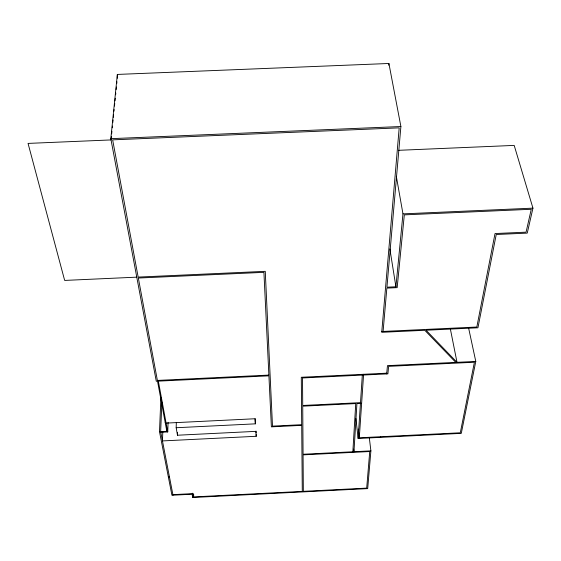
<?xml version="1.0" encoding="UTF-8"?>
<svg xmlns="http://www.w3.org/2000/svg" width="561" height="561" viewBox="0 0 561 561"><rect width="100%" height="100%" fill="white"/><g stroke="black" fill="none" stroke-linecap="round" stroke-linejoin="round"><path stroke-width="0.84" d="M193.671 494.318L193.636 496.913L193.089 493.617L172.893 494.641M369.334 437.959L370.891 450.869L367.7 488.617L192.668 497.516L192.732 493.196M162.83 431.325L162.459 440.925L256.209 436.29L255.872 431.36L177.472 435.224L177.542 432.601M177.472 435.224L176.175 427.734L176.322 422.552M166.905 429.579L166.841 431.325L167.739 431.942L168.076 422.307M192.668 497.516L192.121 494.22L171.932 495.244L159.499 431.69L160.902 397.665M161.856 401.971L160.656 431.626L172.998 495.188M352.848 451.773L355.744 403.583L302.73 406.164L303.066 454.256L370.891 450.869M468.659 328.262L475.784 361.424L461.282 433.365L358.135 438.485L360.457 403.352M363.542 375.029L387.889 373.864L388.626 366.34L474.41 362.245L460.293 432.79L359.299 437.79L363.591 374.285M388.78 65.223L388.906 63.484L117.354 74.431L110.812 138.672L156.281 381.235L157.522 381.171L166.841 431.325L159.499 431.69M383.093 331.425L386.859 288.109L397.167 287.639L404.313 214.87L531.26 209.274L526.071 232.163L495.026 233.551L476.822 327.028L381.81 331.488M388.906 63.484L400.891 126.52L386.936 287.197L395.912 286.79L402.966 213.874L396.318 176.252M380.603 437.37L380.66 436.731M386.676 373.921L387.469 365.646L455.784 362.378L424.789 330.289L381.739 332.308L399.194 127.852L112.649 139.857L138.167 277.092L265.262 271.335L272.499 426.129L301.706 424.698L301.299 377.273L386.746 373.177M111.401 136.456L111.043 139.927L28.05 143.406L64.662 280.423L136.772 277.155M111.66 133.848L111.927 131.246M112.277 127.775L112.452 126.036M112.81 122.564L113.07 119.956M113.336 117.354L113.603 114.746M113.953 111.274L114.128 109.542M114.486 106.064L114.746 103.462M115.012 100.854L115.278 98.252M115.629 94.781L115.804 93.042M116.155 89.571L116.422 86.962M116.772 83.491L116.947 81.752M117.305 78.281L117.354 74.431M398.787 150.306L514.192 145.404L532.95 208.145L527.249 233.117L496.24 234.498L477.937 327.792L426.065 330.226L457.012 362.322L475.784 361.424M168.391 477.145L169.485 477.095M192.577 496.969L302.281 491.394L301.713 425.357L271.377 426.851L268.915 375.835L158.342 381.136L167.739 431.942L160.783 432.286M361.628 403.296L356.922 403.527L353.956 451.717L353.675 449.13M176.175 427.734L255.353 423.843L255.178 418.611M402.966 213.874L532.95 208.145M110.812 138.672L400.891 126.52M165.2 422.468L166.105 423.106L255.003 418.751L255.353 423.843M450.392 329.118L457.012 362.322M389.881 248.937L395.912 286.79M358.325 429.116L359.299 437.79M355.905 418.534L358.135 438.485M256.04 431.086L256.096 432.826M256.153 434.558L256.209 436.29M362.322 375.092L360.499 402.658L302.723 405.47L302.526 377.96L362.322 375.092M369.734 451.535L366.698 488.119L303.333 491.338L303.073 454.866L369.734 451.535M268.88 375.085L157.382 380.428L138.343 278.039L263.915 272.344L268.88 375.085"/></g></svg>
